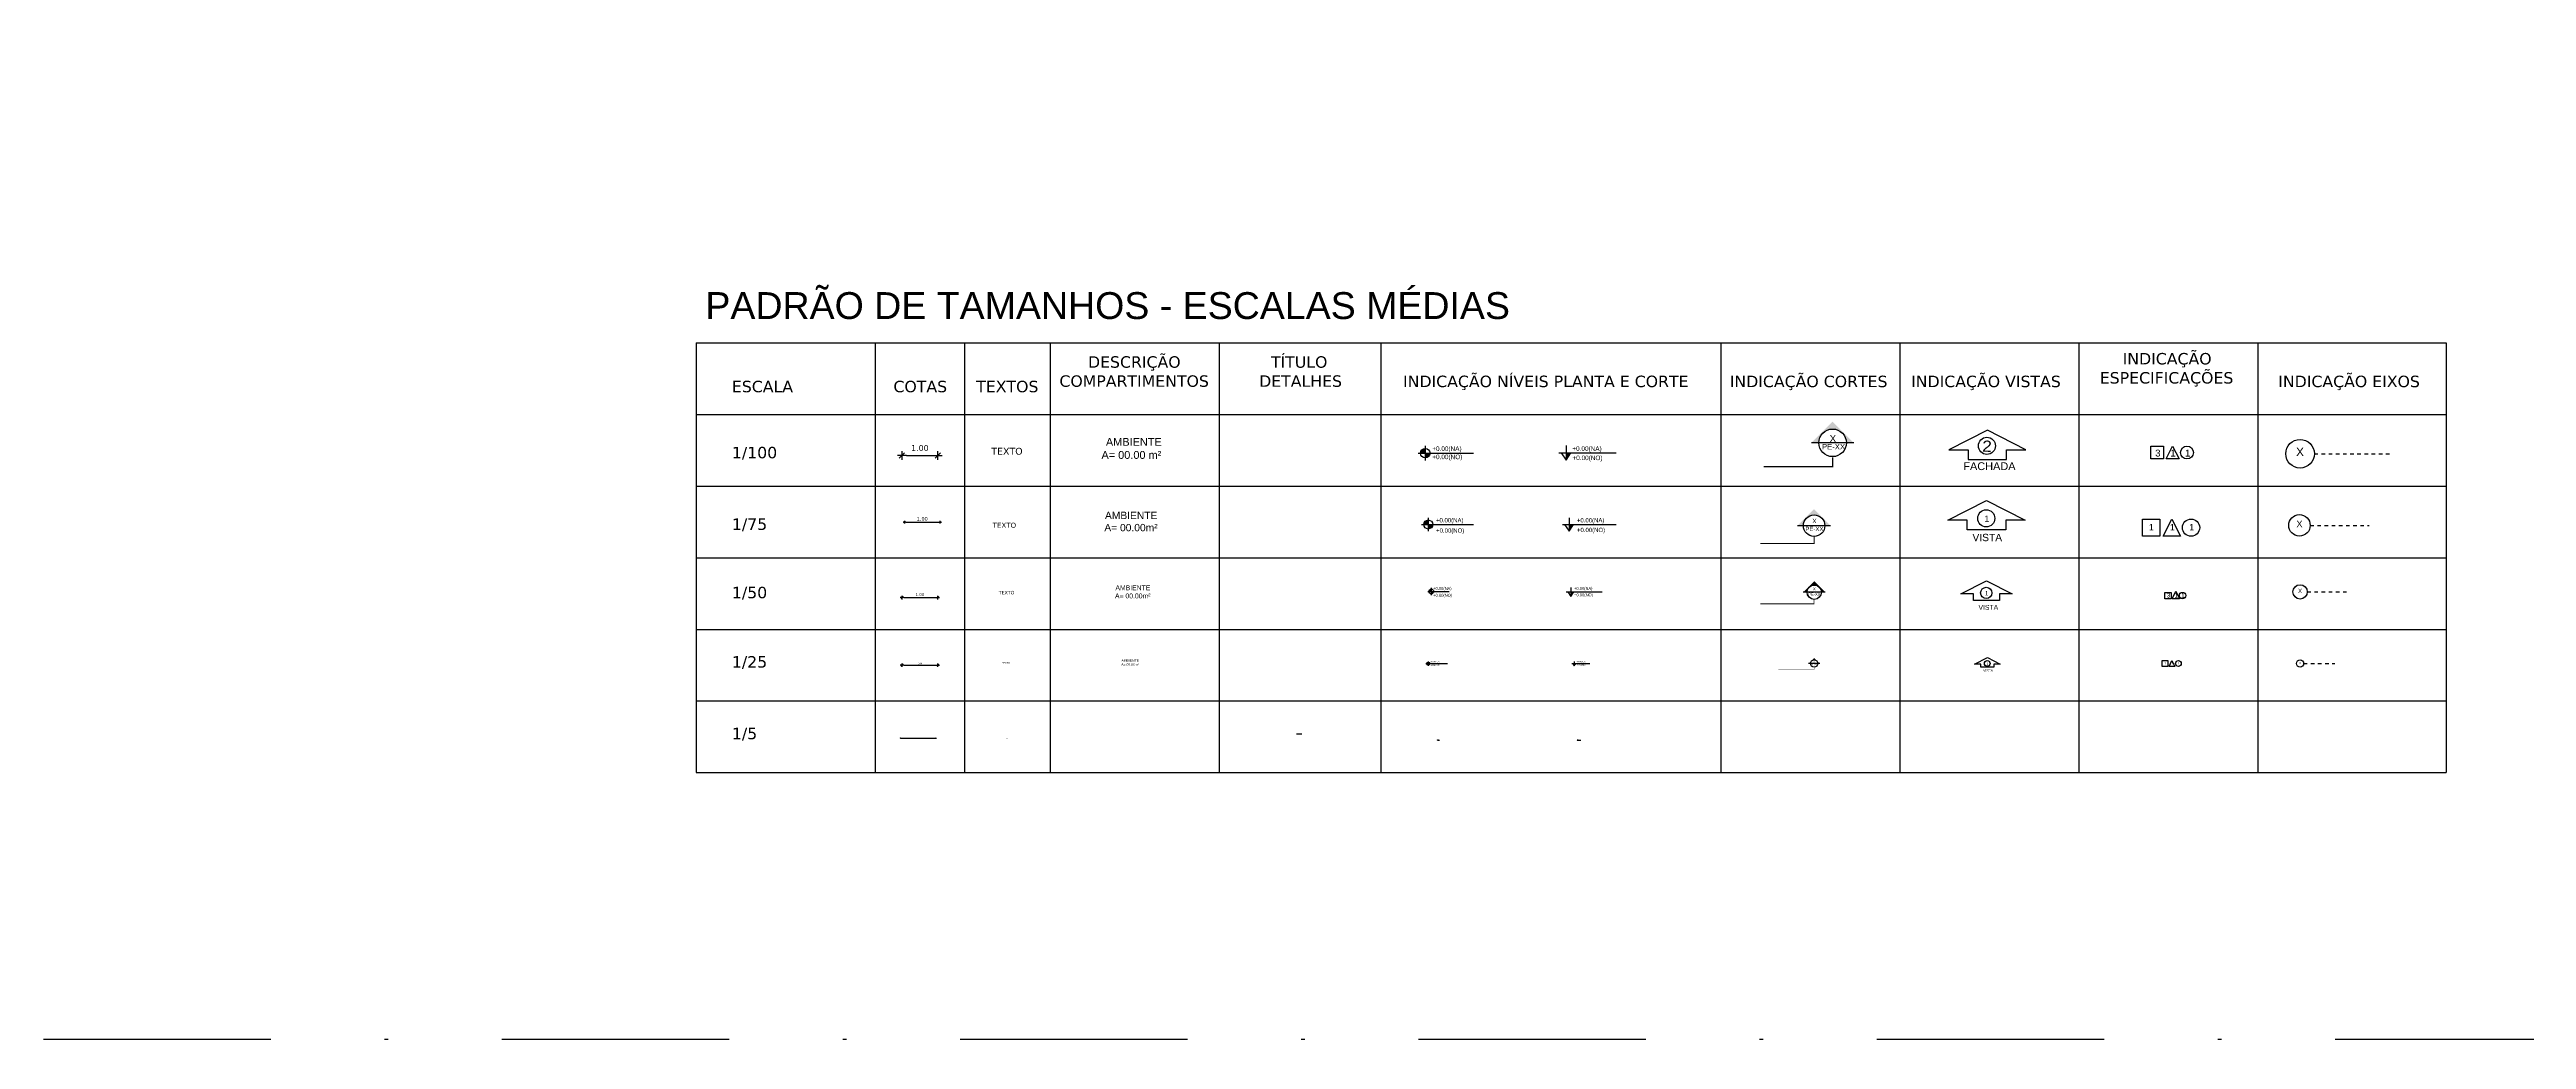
# Model space of a CAD drawing. Extents: x 12 to 194, y 116 to 198.
# Drawn here: x 85.6 to 154.8, y 116 to 143.6 of the extents above; entities that cross this region are included whole.
import ezdxf

# ---------------------------------------------------------------- set-up
doc = ezdxf.new("R2010")
doc.units = 0
doc.header["$LTSCALE"] = 0.005
doc.header["$PDMODE"] = 3
for name, pattern in [('C5', [60, 50, -5, 0, -5]), ('CONTINU', [0]), ('DASHDOT', [25.4, 12.7, -6.35, 0, -6.35])]:
    doc.linetypes.add(name, pattern=pattern)
doc.layers.get('0').update_dxf_attribs({"linetype": 'CONTINUOUS'})
doc.layers.get('DEFPOINTS').update_dxf_attribs({"linetype": 'CONTINUOUS'})
for name, color, linetype in [('ARQ-CTA-1_025', 1, 'CONTINUOUS'), ('ARQ-CTA-1_050', 1, 'CONTINUOUS'), ('ARQ-CTA-1_100', 1, 'CONTINUOUS'), ('ARQ-EXO-1_025', 251, 'C5'), ('ARQ-EXO-1_050', 251, 'C5'), ('ARQ-EXO-1_100', 251, 'C5'), ('ARQ-HTC', 9, 'CONTINUOUS'), ('ARQ-SMB-1_025', 1, 'CONTINUOUS'), ('ARQ-SMB-1_050', 1, 'CONTINUOUS'), ('ARQ-SMB-1_075', 1, 'CONTINUOUS'), ('ARQ-SMB-1_100', 1, 'CONTINUOUS'), ('ARQ-TXT', 2, 'CONTINUOUS'), ('ARQ-TXT-1_025', 6, 'CONTINUOUS'), ('ARQ-TXT-1_050', 2, 'CONTINUOUS'), ('ARQ-TXT-1_075', 2, 'CONTINUOUS'), ('ARQ-TXT-1_100', 2, 'CONTINUOUS')]:
    doc.layers.add(name, color=color, linetype=linetype)
doc.styles.add('A20', font='arial.ttf', dxfattribs={"height": 0.2})
doc.styles.add('A26', font='arial.ttf', dxfattribs={"height": 0.26})
doc.styles.add('ESC-50-A20', font='arial.ttf', dxfattribs={"height": 0.1})
doc.styles.add('FNDE Text Cota 0075', font='verdana.ttf', dxfattribs={"height": 0.1})
doc.styles.add('FNDE Texto Cota 0005', font='verdana.ttf', dxfattribs={"height": 0.008})
doc.styles.add('FNDE Texto Cota 0025', font='verdana.ttf', dxfattribs={"height": 0.04})
doc.styles.add('FNDE Texto Cota 0050', font='verdana.ttf', dxfattribs={"height": 0.08})
doc.styles.add('FNDE Texto Cota 0100', font='verdana.ttf', dxfattribs={"height": 0.16})
doc.dimstyles.new('FNDE 1-0005', dxfattribs={"dimscale": 2.5, "dimtxt": 0.008, "dimasz": 0.0025, "dimexe": 0.15, "dimexo": 0.15, "dimgap": 0.0025, "dimtad": 1, "dimzin": 4, "dimdsep": 46, "dimtxsty": 'FNDE Texto Cota 0005', "dimblk": 'tic', "dimcen": 0.15, "dimdle": 0.15, "dimse1": 1, "dimse2": 1, "dimclrd": 251, "dimclre": 251, "dimclrt": 256, "dimaunit": 1, "dimadec": 3, "dimazin": 0, "dimtfac": 1, "dimtix": 1, "dimtmove": 2, "dimatfit": 3, "dimldrblk": 'tic', "dimfxl": 0.15, "dimtvp": 1, "dimtolj": 1, "dimtzin": 0, "dimarcsym": 0})
doc.dimstyles.new('FNDE 1-0025', dxfattribs={"dimscale": 5, "dimtxt": 0.04, "dimasz": 0.01, "dimexe": 0.15, "dimexo": 0.15, "dimgap": 0.005, "dimtad": 1, "dimzin": 1, "dimdsep": 46, "dimtxsty": 'FNDE Texto Cota 0025', "dimblk": 'tic', "dimcen": 0.015, "dimdle": 0.15, "dimse1": 1, "dimse2": 1, "dimclrd": 251, "dimclre": 251, "dimclrt": 256, "dimaunit": 1, "dimadec": 3, "dimazin": 0, "dimtfac": 1, "dimtix": 1, "dimtmove": 2, "dimatfit": 3, "dimfxl": 0.15, "dimtvp": 1, "dimtolj": 1, "dimtzin": 0, "dimarcsym": 0})
doc.dimstyles.new('FNDE 1-0050', dxfattribs={"dimscale": 5, "dimtxt": 0.08, "dimasz": 0.01, "dimexe": 0.15, "dimexo": 0.15, "dimgap": 0.01, "dimtad": 1, "dimzin": 1, "dimdsep": 46, "dimtxsty": 'FNDE Texto Cota 0050', "dimblk": 'tic', "dimcen": 0.015, "dimdle": 0.15, "dimse1": 1, "dimse2": 1, "dimclrd": 251, "dimclre": 251, "dimclrt": 256, "dimaunit": 1, "dimadec": 3, "dimazin": 0, "dimtfac": 1, "dimtix": 1, "dimtmove": 2, "dimatfit": 3, "dimfxl": 0.15, "dimtvp": 1, "dimtolj": 1, "dimtzin": 0, "dimarcsym": 0})
doc.dimstyles.new('FNDE 1-0100', dxfattribs={"dimscale": 2.5, "dimtxt": 0.16, "dimasz": 0.05, "dimexe": 0.15, "dimexo": 0.15, "dimgap": 0.05, "dimtad": 1, "dimzin": 4, "dimdsep": 46, "dimtxsty": 'FNDE Texto Cota 0100', "dimblk": 'tic', "dimcen": 0.15, "dimdle": 0.15, "dimse1": 1, "dimse2": 1, "dimclrd": 251, "dimclre": 251, "dimclrt": 256, "dimaunit": 1, "dimadec": 3, "dimazin": 0, "dimtfac": 1, "dimtix": 1, "dimtmove": 2, "dimatfit": 3, "dimldrblk": 'tic', "dimfxl": 0.15, "dimtvp": 1, "dimtolj": 1, "dimtzin": 0, "dimarcsym": 0})
doc.dimstyles.new('FNDE 1-075', dxfattribs={"dimscale": 2.5, "dimtxt": 0.1, "dimasz": 0.015, "dimexe": 0.15, "dimexo": 0.15, "dimgap": 0.015, "dimtad": 1, "dimzin": 4, "dimdsep": 46, "dimtxsty": 'FNDE Text Cota 0075', "dimblk": 'tic', "dimcen": 0.025, "dimdle": 0.15, "dimse1": 1, "dimse2": 1, "dimclrd": 251, "dimclre": 251, "dimclrt": 256, "dimaunit": 1, "dimadec": 3, "dimazin": 0, "dimtfac": 1, "dimtix": 1, "dimtmove": 2, "dimatfit": 3, "dimldrblk": 'DOTSMALL', "dimfxl": 0.15, "dimtvp": 1, "dimtolj": 1, "dimtzin": 0, "dimarcsym": 0})

# ---------------------------------------------------------------- blocks, each defined once
blk = doc.blocks.new('FNDE-Nível Corte-1_050')
blk.add_hatch(color=251).paths.add_polyline_path([(140.657, -0.187), (140.741, -0.187), (140.657, -0.313)])
at = {"color": 251}
for p, q in [((140.531, -0.187), (141.531, -0.187)), ((140.657, -0.061), (140.657, -0.313))]:
    blk.add_line(p, q, dxfattribs=at)
blk.add_lwpolyline([(140.573, -0.187), (140.657, -0.313), (140.741, -0.187)], dxfattribs=at)
blk = doc.blocks.new('tic')
at = {"color": 251}
for p, q in [((-1, 0), (1, 0)), ((0, -1), (0, 1))]:
    blk.add_line(p, q, dxfattribs=at)
blk.add_line((-0.6, -0.6), (0.6, 0.6))
blk = doc.blocks.new('*D163')
at = {"layer": 'ARQ-CTA-1_025', "color": 251, "lineweight": -2}
blk.add_line((109.474, 126.429), (110.374, 126.429), dxfattribs=at)
at = {"layer": 'DEFPOINTS', "color": 0}
for p in [(110.424, 126.429), (109.424, 125.429), (110.424, 125.429)]:
    blk.add_point(p, dxfattribs=at)
at = {"layer": 'ARQ-CTA-1_025', "color": 251, "lineweight": -2, "xscale": 0.05, "yscale": 0.05, "zscale": 0.05, "rotation": 180}
blk.add_blockref('tic', (109.424, 126.429), dxfattribs=at)
at = {"layer": 'ARQ-CTA-1_025', "color": 251, "lineweight": -2, "xscale": 0.05, "yscale": 0.05, "zscale": 0.05}
blk.add_blockref('tic', (110.424, 126.429), dxfattribs=at)
at = {"layer": 'ARQ-CTA-1_025', "insert": (109.924, 126.475), "char_height": 0.04, "attachment_point": 5, "style": 'FNDE Texto Cota 0025'}
blk.add_mtext('\\A1;1.00', dxfattribs=at)
blk = doc.blocks.new('*D164')
at = {"layer": 'ARQ-CTA-1_100', "color": 251, "lineweight": -2}
blk.add_line((109.549, 132.284), (110.299, 132.284), dxfattribs=at)
at = {"layer": 'DEFPOINTS', "color": 0}
for p in [(110.424, 132.284), (109.424, 131.429), (110.424, 131.429)]:
    blk.add_point(p, dxfattribs=at)
at = {"layer": 'ARQ-CTA-1_100', "color": 251, "lineweight": -2, "xscale": 0.125, "yscale": 0.125, "zscale": 0.125, "rotation": 180}
blk.add_blockref('tic', (109.424, 132.284), dxfattribs=at)
at = {"layer": 'ARQ-CTA-1_100', "color": 251, "lineweight": -2, "xscale": 0.125, "yscale": 0.125, "zscale": 0.125}
blk.add_blockref('tic', (110.424, 132.284), dxfattribs=at)
at = {"layer": 'ARQ-CTA-1_100', "insert": (109.924, 132.492), "char_height": 0.16, "attachment_point": 5, "style": 'FNDE Texto Cota 0100'}
blk.add_mtext('\\A1;1.00', dxfattribs=at)
blk = doc.blocks.new('FNDE-Nível Planta-1_025')
at = {"linetype": 'Continuous', "ltscale": 0.5}
h = blk.add_hatch(color=251, dxfattribs=at)
h.paths.add_polyline_path([(135.657, 3.813), (135.657, 3.855, 0.414214), (135.615, 3.813)])
h.paths.add_polyline_path([(135.657, 3.813), (135.657, 3.771, 0.414214), (135.699, 3.813)])
at = {"color": 251}
for p, q in [((135.594, 3.813), (135.699, 3.813)), ((135.657, 3.876), (135.657, 3.75)), ((135.699, 3.813), (136.199, 3.813))]:
    blk.add_line(p, q, dxfattribs=at)
blk.add_circle((135.657, 3.813), 0.042, dxfattribs=at)
blk = doc.blocks.new('FNDE-Nível Planta-1_050')
at = {"linetype": 'Continuous', "ltscale": 0.5}
h = blk.add_hatch(color=251, dxfattribs=at)
h.paths.add_polyline_path([(135.698, 5.827), (135.698, 5.894, 0.414214), (135.631, 5.827)])
h.paths.add_polyline_path([(135.698, 5.827), (135.698, 5.76, 0.414214), (135.766, 5.827)])
at = {"color": 251}
for p, q in [((135.598, 5.827), (135.766, 5.827)), ((135.698, 5.928), (135.698, 5.726)), ((135.766, 5.827), (136.198, 5.827))]:
    blk.add_line(p, q, dxfattribs=at)
blk.add_circle((135.698, 5.827), 0.0672, dxfattribs=at)
blk = doc.blocks.new('FNDE-Nível Corte-1_100')
blk.add_hatch(color=251).paths.add_polyline_path([(140.657, 1.813), (140.825, 1.813), (140.657, 1.561)])
at = {"color": 251}
for p, q in [((140.405, 1.813), (142.405, 1.813)), ((140.657, 2.065), (140.657, 1.561))]:
    blk.add_line(p, q, dxfattribs=at)
blk.add_lwpolyline([(140.489, 1.813), (140.657, 1.561), (140.825, 1.813)], dxfattribs=at)
blk = doc.blocks.new('FNDE-Nível Corte-1_025')
blk.add_hatch(color=251).paths.add_polyline_path([(140.657, -2.479), (140.699, -2.479), (140.657, -2.542)])
at = {"color": 251}
for p, q in [((140.594, -2.479), (141.094, -2.479)), ((140.657, -2.416), (140.657, -2.542))]:
    blk.add_line(p, q, dxfattribs=at)
blk.add_lwpolyline([(140.615, -2.479), (140.657, -2.542), (140.699, -2.479)], dxfattribs=at)
blk = doc.blocks.new('FNDE-Ind Corte-1_025')
blk.add_hatch(color=251).paths.add_polyline_path([(242.46, -6.253), (242.514, -6.253, -1), (242.714, -6.253), (242.768, -6.253), (242.614, -6.099)])
at = {"color": 251, "linetype": 'Continuous'}
blk.add_line((242.768, -6.253), (242.46, -6.253), dxfattribs=at)
blk.add_circle((242.614, -6.253), 0.1, dxfattribs=at)
blk = doc.blocks.new('FNDE-Ind Corte-1_050')
blk.add_hatch(color=251).paths.add_polyline_path([(242.306, -4.253), (242.414, -4.253, -1), (242.814, -4.253), (242.922, -4.253), (242.614, -3.945)])
at = {"color": 251, "linetype": 'Continuous'}
blk.add_line((242.922, -4.253), (242.306, -4.253), dxfattribs=at)
blk.add_circle((242.614, -4.253), 0.2, dxfattribs=at)
blk = doc.blocks.new('FNDE-Nível Planta-1_100')
at = {"linetype": 'Continuous', "ltscale": 0.5}
h = blk.add_hatch(color=1, dxfattribs=at)
h.paths.add_polyline_path([(135.657, 7.813), (135.657, 7.981, 0.414214), (135.489, 7.813)])
h.paths.add_polyline_path([(135.657, 7.813), (135.657, 7.645, 0.414214), (135.825, 7.813)])
at = {"color": 1}
for p, q in [((135.405, 7.813), (135.825, 7.813)), ((135.657, 8.065), (135.657, 7.561)), ((135.825, 7.813), (137.338, 7.813))]:
    blk.add_line(p, q, dxfattribs=at)
blk.add_circle((135.657, 7.813), 0.168, dxfattribs=at)
blk = doc.blocks.new('FNDE-Ind Corte-1_100')
blk.add_hatch(color=251).paths.add_polyline_path([(241.999, -2.386), (242.214, -2.386, -1), (243.014, -2.386), (243.229, -2.386), (242.614, -1.77)])
at = {"color": 251, "linetype": 'Continuous'}
blk.add_line((243.229, -2.386), (241.999, -2.386), dxfattribs=at)
blk.add_circle((242.614, -2.386), 0.4, dxfattribs=at)
blk = doc.blocks.new('*D165')
at = {"layer": 'ARQ-CTA-1_050', "color": 251, "lineweight": -2}
blk.add_line((109.474, 128.316), (110.374, 128.316), dxfattribs=at)
at = {"layer": 'DEFPOINTS', "color": 0}
for p in [(109.424, 128.86), (110.424, 128.86), (110.424, 128.316)]:
    blk.add_point(p, dxfattribs=at)
at = {"layer": 'ARQ-CTA-1_050', "color": 251, "lineweight": -2, "xscale": 0.05, "yscale": 0.05, "zscale": 0.05, "rotation": 180}
blk.add_blockref('tic', (109.424, 128.316), dxfattribs=at)
at = {"layer": 'ARQ-CTA-1_050', "color": 251, "lineweight": -2, "xscale": 0.05, "yscale": 0.05, "zscale": 0.05}
blk.add_blockref('tic', (110.424, 128.316), dxfattribs=at)
at = {"layer": 'ARQ-CTA-1_050', "insert": (109.924, 128.399), "char_height": 0.08, "attachment_point": 5, "style": 'FNDE Texto Cota 0050'}
blk.add_mtext('\\A1;1.00', dxfattribs=at)
blk = doc.blocks.new('*D166')
at = {"layer": 'ARQ-HTC', "color": 251, "linetype": 'Continuous', "lineweight": -2}
blk.add_line((109.528, 130.426), (110.453, 130.426), dxfattribs=at)
at = {"layer": 'DEFPOINTS', "color": 0, "linetype": 'Continuous'}
for p in [(109.491, 130.551), (110.491, 130.551), (110.491, 130.426)]:
    blk.add_point(p, dxfattribs=at)
at = {"layer": 'ARQ-HTC', "color": 251, "linetype": 'Continuous', "lineweight": -2, "xscale": 0.0375, "yscale": 0.0375, "zscale": 0.0375, "rotation": 180}
blk.add_blockref('tic', (109.491, 130.426), dxfattribs=at)
at = {"layer": 'ARQ-HTC', "color": 251, "linetype": 'Continuous', "lineweight": -2, "xscale": 0.0375, "yscale": 0.0375, "zscale": 0.0375}
blk.add_blockref('tic', (110.491, 130.426), dxfattribs=at)
at = {"layer": 'ARQ-HTC', "linetype": 'Continuous', "insert": (109.991, 130.516), "char_height": 0.1, "attachment_point": 5, "style": 'FNDE Text Cota 0075'}
blk.add_mtext('\\A1;1.00', dxfattribs=at)
blk = doc.blocks.new('_DotSmall')
at = {"color": 0, "linetype": 'ByBlock', "const_width": 0.5}
blk.add_lwpolyline([(-0.0625, 0, 1), (0.0625, 0, 1)], format="xyb", close=True, dxfattribs=at)
blk = doc.blocks.new('*D167')
at = {"layer": 'ARQ-HTC', "color": 251, "linetype": 'Continuous', "lineweight": -2}
blk.add_line((109.384, 124.393), (110.372, 124.393), dxfattribs=at)
at = {"layer": 'DEFPOINTS', "color": 0, "linetype": 'Continuous'}
for p in [(109.378, 124.47), (110.378, 124.488), (110.378, 124.393)]:
    blk.add_point(p, dxfattribs=at)
at = {"layer": 'ARQ-HTC', "color": 251, "linetype": 'Continuous', "lineweight": -2, "xscale": 0.00625, "yscale": 0.00625, "zscale": 0.00625, "rotation": 180}
blk.add_blockref('tic', (109.378, 124.393), dxfattribs=at)
at = {"layer": 'ARQ-HTC', "color": 251, "linetype": 'Continuous', "lineweight": -2, "xscale": 0.00625, "yscale": 0.00625, "zscale": 0.00625}
blk.add_blockref('tic', (110.378, 124.393), dxfattribs=at)
at = {"layer": 'ARQ-HTC', "linetype": 'Continuous', "insert": (109.878, 124.403), "char_height": 0.008, "attachment_point": 5, "style": 'FNDE Texto Cota 0005'}
blk.add_mtext('\\A1;1.00', dxfattribs=at)

msp = doc.modelspace()

# ---------------------------------------------------------------- linework, layer by layer
at = {"color": 251}
for p, q in [((103.674, 135.429), (103.674, 123.429)), ((103.674, 135.429), (152.547, 135.429)), ((108.674, 135.429), (108.674, 123.429)), ((111.174, 135.429), (111.174, 123.429)), ((113.564, 135.429), (113.564, 123.429)), ((118.279, 135.429), (118.279, 123.429)), ((122.795, 135.429), (122.795, 123.429)), ((132.289, 135.429), (132.289, 123.429)), ((137.289, 135.429), (137.289, 123.429)), ((142.289, 135.429), (142.289, 123.429)), ((147.289, 135.429), (147.289, 123.429)), ((152.547, 135.429), (152.547, 123.429)), ((103.674, 133.429), (152.547, 133.429)), ((103.674, 133.429), (152.547, 133.429)), ((142.289, 133.476), (142.289, 123.429)), ((103.674, 131.429), (152.547, 131.429)), ((103.674, 129.429), (152.547, 129.429)), ((103.674, 127.429), (152.547, 127.429)), ((103.674, 125.429), (152.547, 125.429)), ((103.674, 123.429), (152.547, 123.429))]:
    msp.add_line(p, q, dxfattribs=at)
at = {"linetype": 'DASHDOT', "ltscale": 100}
msp.add_lwpolyline([(11.841, 197.887), (194.2, 197.887), (194.2, 115.977), (11.841, 115.977)], close=True, dxfattribs=at)
at = {"layer": 'ARQ-EXO-1_025', "ltscale": 0.05}
msp.add_line((148.57, 126.476), (149.439, 126.476), dxfattribs=at)
at = {"layer": 'ARQ-EXO-1_025', "linetype": 'CONTINU'}
msp.add_circle((148.47, 126.476), 0.1, dxfattribs=at)
at = {"layer": 'ARQ-EXO-1_050', "ltscale": 0.1}
msp.add_line((148.67, 128.476), (149.769, 128.476), dxfattribs=at)
at = {"layer": 'ARQ-EXO-1_050', "linetype": 'CONTINU'}
msp.add_circle((148.47, 128.476), 0.2, dxfattribs=at)
at = {"layer": 'ARQ-EXO-1_100', "ltscale": 0.2}
for p, q in [((148.869, 132.332), (151.065, 132.332)), ((148.753, 130.332), (150.401, 130.332))]:
    msp.add_line(p, q, dxfattribs=at)
at = {"layer": 'ARQ-EXO-1_100', "linetype": 'CONTINU'}
for centre, radius in [((148.469, 132.332), 0.4), ((148.453, 130.332), 0.3)]:
    msp.add_circle(centre, radius, dxfattribs=at)
at = {"layer": 'ARQ-HTC', "color": 5, "linetype": 'Continuous'}
msp.add_line((120.438, 124.507), (120.594, 124.507), dxfattribs=at)
at = {"layer": 'ARQ-SMB-1_025', "color": 251, "linetype": 'DASHDOT', "ltscale": 0.15}
msp.add_lwpolyline([(134.899, 126.376, 0.01, 0.01, 0), (134.899, 126.308, 0.01, 0.01, 0), (133.899, 126.308, 0, 0, 0)], format="xyseb", dxfattribs=at)
at = {"layer": 'ARQ-SMB-1_025'}
msp.add_lwpolyline([(144.619, 126.556), (144.779, 126.556), (144.779, 126.396), (144.619, 126.396)], close=True, dxfattribs=at)
msp.add_lwpolyline([(144.812, 126.396), (144.892, 126.556), (144.972, 126.396), (144.812, 126.396)], dxfattribs=at)
msp.add_circle((145.071, 126.476), 0.08, dxfattribs=at)
at = {"layer": 'ARQ-SMB-1_050', "color": 251, "linetype": 'DASHDOT', "ltscale": 0.3}
msp.add_lwpolyline([(134.899, 128.276, 0.02, 0.02, 0), (134.899, 128.141, 0.02, 0.02, 0), (133.399, 128.141, 0, 0, 0)], format="xyseb", dxfattribs=at)
at = {"layer": 'ARQ-SMB-1_100', "elevation": -2.835}
msp.add_lwpolyline([(140.275, 132.445), (140.814, 132.445), (139.736, 132.994), (138.658, 132.445), (139.197, 132.445), (139.197, 132.171), (140.275, 132.171), (140.275, 132.445)], dxfattribs=at)
at = {"layer": 'ARQ-SMB-1_100', "color": 251, "linetype": 'DASHDOT', "ltscale": 0.1}
msp.add_lwpolyline([(135.414, 132.233, 0.0385, 0.0385, 0), (135.414, 131.973, 0.0385, 0.0385, 0), (133.489, 131.973, 0, 0, 0)], format="xyseb", dxfattribs=at)
at = {"layer": 'ARQ-SMB-1_100'}
for points in [[(144.299, 132.546), (144.657, 132.546), (144.657, 132.188), (144.299, 132.188)], [(144.069, 130.509), (144.549, 130.509), (144.549, 130.029), (144.069, 130.029)], [(144.69, 128.461), (144.866, 128.461), (144.866, 128.285), (144.69, 128.285)]]:
    msp.add_lwpolyline(points, close=True, dxfattribs=at)
for points in [[(144.731, 132.188), (144.91, 132.546), (145.09, 132.188), (144.731, 132.188)], [(139.176, 130.482), (138.637, 130.482), (139.715, 131.03), (140.793, 130.482), (140.254, 130.482), (140.254, 130.207), (139.176, 130.207), (139.176, 130.482)], [(144.648, 130.029), (144.888, 130.509), (145.128, 130.029), (144.648, 130.029)], [(139.353, 128.416), (138.994, 128.416), (139.712, 128.781), (140.431, 128.416), (140.072, 128.416), (140.072, 128.233), (139.353, 128.233), (139.353, 128.416)], [(144.999, 128.494), (145.104, 128.285), (144.895, 128.285), (144.999, 128.494)], [(139.557, 126.46), (139.377, 126.46), (139.736, 126.643), (140.096, 126.46), (139.916, 126.46), (139.916, 126.369), (139.557, 126.369), (139.557, 126.46)]]:
    msp.add_lwpolyline(points, dxfattribs=at)
at = {"layer": 'ARQ-SMB-1_100', "color": 251, "linetype": 'DASHDOT', "ltscale": 0.6}
msp.add_lwpolyline([(134.899, 130.032, 0.03, 0.03, 0), (134.899, 129.828, 0.03, 0.03, 0), (133.399, 129.828, 0, 0, 0)], format="xyseb", dxfattribs=at)
at = {"layer": 'ARQ-SMB-1_100', "color": 2}
for centre, radius in [((139.724, 132.554), 0.239), ((139.706, 130.528), 0.239), ((139.706, 128.446), 0.159), ((139.733, 126.476), 0.0796)]:
    msp.add_circle(centre, radius, dxfattribs=at)
at = {"layer": 'ARQ-SMB-1_100'}
for centre, radius in [((145.312, 132.367), 0.179), ((145.426, 130.269), 0.24), ((145.187, 128.373), 0.088)]:
    msp.add_circle(centre, radius, dxfattribs=at)

# ---------------------------------------------------------------- block references
at = {"layer": 'ARQ-SMB-1_025'}
for name, p in [('FNDE-Ind Corte-1_025', (-107.714, 132.728)), ('FNDE-Nível Planta-1_025', (-11.537, 122.658)), ('FNDE-Nível Corte-1_025', (-12.458, 128.95))]:
    msp.add_blockref(name, p, dxfattribs=at)
at = {"layer": 'ARQ-SMB-1_050'}
for name, p in [('FNDE-Ind Corte-1_050', (-107.712, 132.719)), ('FNDE-Nível Planta-1_050', (-11.491, 122.66)), ('FNDE-Nível Corte-1_050', (-12.556, 128.66))]:
    msp.add_blockref(name, p, dxfattribs=at)
at = {"layer": 'ARQ-SMB-1_050', "xscale": 0.1, "yscale": 0.1, "zscale": 0.1}
for name, p in [('FNDE-Nível Planta-1_050', (110.816, 123.756)), ('FNDE-Nível Corte-1_050', (114.226, 124.356))]:
    msp.add_blockref(name, p, dxfattribs=at)
at = {"layer": 'ARQ-SMB-1_100'}
for name, p, xscale, yscale, zscale in [('FNDE-Ind Corte-1_100', (-98.11, 134.934), 0.9625343025600117, 0.9625343025600117, 0.9625343025600117), ('FNDE-Nível Planta-1_100', (15.512, 126.098), 0.8, 0.8, 0.8), ('FNDE-Nível Corte-1_100', (15.444, 130.907), 0.8, 0.8, 0.8), ('FNDE-Ind Corte-1_100', (-47.062, 132.113), 0.75, 0.75, 0.75), ('FNDE-Nível Planta-1_100', (22.379, 124.497), 0.75, 0.75, 0.75), ('FNDE-Nível Corte-1_100', (22.564, 128.997), 0.75, 0.75, 0.75)]:
    msp.add_blockref(name, p, dxfattribs=dict(at, xscale=xscale, yscale=yscale, zscale=zscale))

# ---------------------------------------------------------------- texts
at = {"layer": 'ARQ-SMB-1_025', "style": 'ESC-50-A20'}
for tag, p, s in [('+0.00(NA)', (124.183, 126.504), 'NA'), ('+0.00(NO)', (124.183, 126.408), 'NO'), ('+0.00(NA)', (128.261, 126.504), 'NA'), ('+0.00(NO)', (128.262, 126.414), 'NO')]:
    msp.add_attdef(tag, p, s, height=0.04, dxfattribs=at)
at = {"layer": 'ARQ-SMB-1_050', "style": 'ESC-50-A20'}
for tag, p, s, height in [('+0.00(NA)', (124.26, 128.532), 'NA', 0.08), ('+0.00(NO)', (124.262, 128.341), 'NO', 0.08), ('+0.00(NA)', (128.195, 128.532), 'NA', 0.08), ('+0.00(NO)', (128.197, 128.352), 'NO', 0.08), ('+0.00(NA)', (124.392, 124.343), 'NA', 0.008), ('+0.00(NO)', (124.392, 124.324), 'NO', 0.008), ('+0.00(NA)', (128.301, 124.343), 'NA', 0.008), ('+0.00(NO)', (128.301, 124.325), 'NO', 0.008)]:
    msp.add_attdef(tag, p, s, height=height, dxfattribs=at)
at = {"layer": 'ARQ-SMB-1_075', "style": 'ESC-50-A20'}
for tag, p, s in [('+0.00(NA)', (124.338, 130.416), 'NA'), ('+0.00(NO)', (124.341, 130.128), 'NO'), ('+0.00(NA)', (128.273, 130.415), 'NA'), ('+0.00(NO)', (128.275, 130.145), 'NO')]:
    msp.add_attdef(tag, p, s, height=0.12, dxfattribs=at)
at = {"layer": 'ARQ-SMB-1_100', "color": 2, "style": 'A26', "text_generation_flag": 6, "width": 1.1}
msp.add_text('2', height=0.312, rotation=177.91572, dxfattribs=at).set_placement((139.589, 132.392))
at = {"layer": 'ARQ-SMB-1_100', "style": 'ESC-50-A20'}
for tag, p, s in [('+0.00(NA)', (124.234, 132.409), 'NA'), ('+0.00(NO)', (124.234, 132.181), 'NA'), ('+0.00(NA)', (128.146, 132.413), 'NA'), ('+0.00(NO)', (128.15, 132.154), 'NO')]:
    msp.add_attdef(tag, p, s, height=0.128, dxfattribs=at)
at = {"layer": 'ARQ-TXT', "attachment_point": 1, "style": 'ESC-50-A20'}
for s, width, gutter_width, insert, char_height in [('PADRÃO DE TAMANHOS - ESCALAS MÉDIAS', 23.10605, 12.5, (103.934, 136.845), 0.75), ('\\pi1.0553;{\\fVerdana|b0|i0|c0|p34;DESCRIÇÃO \\P\\pi0.25715;COMPARTIMENTOS}', 4.7147, 0.5, (113.564, 135.055), 0.32), ('\\pi1.4497;{\\fVerdana|b0|i0|c0|p34;TÍTULO\\P\\pi1.1201;DETALHES}', 4.51623, 0.5, (118.279, 135.055), 0.32), ('\\pi1.2261;{\\fVerdana|b0|i0|c0|p34;INDICAÇÃO \\P\\pi0.58677;ESPECIFICAÇÕES}', 5, 0.5, (142.289, 135.146), 0.32), ('{\\fVerdana|b0|i0|c0|p34;ESCALA}', 4, 0.5, (104.674, 134.37), 0.32), ('\\pi0.51168;{\\fVerdana|b0|i0|c0|p34;COTAS}', 2.5, 0.5, (108.674, 134.37), 0.32), ('\\pi0.32317;{\\fVerdana|b0|i0|c0|p34;TEXTOS}', 2.39053, 0.5, (111.174, 134.37), 0.32), ('\\pi0.6234;{\\fVerdana|b0|i0|c0|p34;INDICAÇÃO NÍVEIS PLANTA E CORTE}', 9.49351, 0.5, (122.795, 134.513), 0.32), ('{\\fVerdana|b0|i0|c0|p34;INDICAÇÃO CORTES}', 16.94727, 0.5, (132.543, 134.512), 0.32), ('\\pi0.31921;{\\fVerdana|b0|i0|c0|p34;INDICAÇÃO VISTAS}', 5, 0.5, (137.289, 134.512), 0.32), ('\\pi0.57205;{\\fVerdana|b0|i0|c0|p34;INDICAÇÃO EIXOS}', 5.25811, 0.5, (147.289, 134.512), 0.32), ('{\\fVerdana|b0|i0|c0|p34;1/100}', 8.52818, 0.5, (104.674, 132.525), 0.32), ('{\\fVerdana|b0|i0|c0|p34;1/75}', 8.52818, 0.5, (104.674, 130.525), 0.32), ('{\\fVerdana|b0|i0|c0|p34;1/50}', 8.52818, 0.5, (104.674, 128.617), 0.32), ('{\\fVerdana|b0|i0|c0|p34;1/25}', 8.52818, 0.5, (104.674, 126.681), 0.32), ('{\\fVerdana|b0|i0|c0|p34;1/5}', 8.52818, 0.5, (104.674, 124.681), 0.32)]:
    msp.add_mtext_dynamic_manual_height_columns(s, width=width, gutter_width=gutter_width, heights=[0], dxfattribs=dict(at, insert=insert, char_height=char_height))
at = {"layer": 'ARQ-TXT-1_025', "attachment_point": 1}
for s, insert, char_height, width, style in [('PE-XX', (134.819, 126.463), 0.04, 2.13204, 'ESC-50-A20'), ('X', (134.883, 126.537), 0.04, 2.13204, 'ESC-50-A20'), ('1', (144.684, 126.51), 0.06, 0.04313, 'A20'), ('1', (144.874, 126.51), 0.06, 0.04313, 'A20'), ('1', (145.053, 126.51), 0.06, 0.04313, 'A20'), ('X', (148.442, 126.52), 0.06, 0.04313, 'A20')]:
    msp.add_mtext(s, dxfattribs=dict(at, insert=insert, char_height=char_height, width=width, style=style))
at = {"layer": 'ARQ-TXT-1_025', "color": 3, "insert": (120.36, 124.49), "char_height": 0.012, "width": 0.23272, "attachment_point": 7, "style": 'ESC-50-A20'}
msp.add_mtext('\\pi0.079352;DETALHE 2 - VISTA\\P\\pi0.1406;{\\C256;ESCALA 1/5}', dxfattribs=at)
at = {"layer": 'ARQ-TXT-1_050', "style": 'ESC-50-A20'}
msp.add_text('FACHADA', height=0.2185, dxfattribs=at).set_placement((139.065, 131.876, -2.835))
at = {"layer": 'ARQ-TXT-1_050', "attachment_point": 1, "style": 'ESC-50-A20'}
for s, width, insert, char_height in [('\\pi1.0649;AMBIENTE     \\P\\pi0.94075;A= 00.00 m²', 3.27851, (114.055, 132.772), 0.21845), ('\\pi0.47118;AMBIENTE       \\P\\pi0.45365;A= 00.00m²', 2.38952, (114.623, 130.714), 0.2048), ('\\pi0.78181;VISTA     ', 2.38952, (138.539, 130.096), 0.2048), ('\\pi0.71237;AMBIENTE       \\P\\pi0.70069;A= 00.00m²', 2.38952, (114.673, 128.658), 0.13653), ('\\pi0.91946;VISTA     ', 2.38952, (138.569, 128.111), 0.13653), ('\\pi0.95357;AMBIENTE       \\P\\pi0.94772;A= 00.00m²', 2.38952, (114.599, 126.593), 0.06827), ('\\pi1.0571;VISTA     ', 2.38952, (138.561, 126.312), 0.06827)]:
    msp.add_mtext_dynamic_manual_height_columns(s, width=width, gutter_width=1, heights=[0], dxfattribs=dict(at, insert=insert, char_height=char_height))
at = {"layer": 'ARQ-TXT-1_050', "attachment_point": 1}
for s, insert, char_height, width, style in [('1', (139.652, 130.604), 0.18, 0.12938, 'A20'), ('PE-XX', (134.738, 128.451), 0.08, 4.26409, 'ESC-50-A20'), ('X', (134.867, 128.598), 0.08, 4.26409, 'ESC-50-A20'), ('1', (139.67, 128.497), 0.12, 0.08625, 'A20'), ('3', (144.751, 128.438), 0.12, 0.08625, 'A20'), ('1', (144.966, 128.438), 0.12, 0.08625, 'A20'), ('1', (145.152, 128.438), 0.12, 0.08625, 'A20'), ('X', (148.414, 128.563), 0.12, 0.08625, 'A20'), ('1', (139.716, 126.501), 0.06, 0.04313, 'A20')]:
    msp.add_mtext(s, dxfattribs=dict(at, insert=insert, char_height=char_height, width=width, style=style))
at = {"layer": 'ARQ-TXT-1_075', "attachment_point": 1, "style": 'ESC-50-A20'}
for width, insert, char_height in [(1.64607, (111.918, 132.498), 0.192), (1.60806, (111.956, 130.408), 0.144), (1.43813, (112.126, 128.503), 0.096), (1.34738, (112.217, 126.515), 0.048), (1.23336, (112.331, 124.391), 0.0096)]:
    msp.add_mtext_dynamic_manual_height_columns('{\\fVerdana|b0|i0|c0|p34;TEXTO}', width=width, gutter_width=0.5, heights=[0], dxfattribs=dict(at, insert=insert, char_height=char_height))
at = {"layer": 'ARQ-TXT-1_100', "attachment_point": 1}
for s, insert, char_height, width, style in [('X', (135.332, 132.854), 0.193, 8.20866, 'ESC-50-A20'), ('PE-XX', (135.118, 132.606), 0.154, 6.56693, 'ESC-50-A20'), ('3', (144.424, 132.447), 0.192, 0.138, 'A20'), ('1', (144.846, 132.447), 0.192, 0.138, 'A20'), ('1', (145.258, 132.447), 0.192, 0.138, 'A20'), ('X', (148.356, 132.505), 0.24, 0.1725, 'A20'), ('PE-XX', (134.655, 130.293), 0.12, 6.39613, 'ESC-50-A20'), ('X', (134.851, 130.515), 0.12, 6.39613, 'ESC-50-A20'), ('1', (144.247, 130.371), 0.18, 0.12938, 'A20'), ('1', (144.834, 130.371), 0.18, 0.12938, 'A20'), ('1', (145.373, 130.371), 0.18, 0.12938, 'A20'), ('X', (148.369, 130.462), 0.18, 0.12938, 'A20')]:
    msp.add_mtext(s, dxfattribs=dict(at, insert=insert, char_height=char_height, width=width, style=style))

# ---------------------------------------------------------------- dimensions: what is measured, and where the dimension line sits
at = {"layer": 'ARQ-CTA-1_025'}
dim = msp.add_linear_dim(base=(110.424, 126.429), p1=(109.424, 125.429), p2=(110.424, 125.429), dimstyle='FNDE 1-0025', dxfattribs=at)
dim.commit()
dim.dimension.update_dxf_attribs({"geometry": '*D163', "text_midpoint": (109.924, 126.475)})
at = {"layer": 'ARQ-CTA-1_050'}
dim = msp.add_linear_dim(base=(110.424, 128.316), p1=(109.424, 128.86), p2=(110.424, 128.86), dimstyle='FNDE 1-0050', override={"dimtad": 0}, dxfattribs=at)
dim.commit()
dim.dimension.update_dxf_attribs({"geometry": '*D165', "text_midpoint": (109.924, 128.399)})
at = {"layer": 'ARQ-CTA-1_100'}
dim = msp.add_linear_dim(base=(110.424, 132.284), p1=(109.424, 131.429), p2=(110.424, 131.429), dimstyle='FNDE 1-0100', dxfattribs=at)
dim.commit()
dim.dimension.update_dxf_attribs({"geometry": '*D164', "text_midpoint": (109.924, 132.492)})
at = {"layer": 'ARQ-HTC', "linetype": 'Continuous'}
for base, p1, p2, dimstyle, picture, middle in [((110.491, 130.426), (109.491, 130.551), (110.491, 130.551), 'FNDE 1-075', '*D166', (109.991, 130.516)), ((110.378, 124.393), (109.378, 124.47), (110.378, 124.488), 'FNDE 1-0005', '*D167', (109.878, 124.403))]:
    dim = msp.add_linear_dim(base=base, p1=p1, p2=p2, dimstyle=dimstyle, dxfattribs=at)
    dim.commit()
    dim.dimension.update_dxf_attribs({"geometry": picture, "text_midpoint": middle})

doc.saveas('drawing.dxf')
